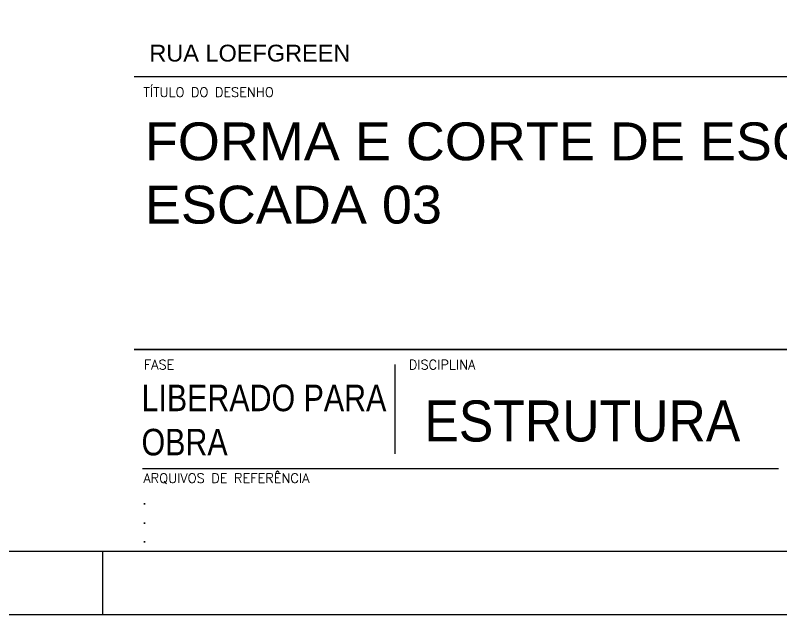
# Model space of a CAD drawing. Header units: millimetres. Extents: x 7530 to 14400, y -7174 to -2969.
# Drawn here: x 13406 to 14012, y -7174 to -6699 of the extents above; entities that cross this region are included whole.
import ezdxf

# ---------------------------------------------------------------- set-up
doc = ezdxf.new("R2010")
doc.units = ezdxf.units.MM
doc.header["$LTSCALE"] = 50
doc.layers.add('CARIMBO', color=7, linetype='Continuous')
doc.layers.add('F-MARGEM', color=1, linetype='Continuous')
doc.styles.add('AR-REF', font='arial.ttf')
doc.styles.add('NFOLHA', font='ARIALN.TTF')
doc.styles.add('STYLE3', font='romans.shx')
doc.styles.add('TITULO DESENHO', font='arial.ttf', dxfattribs={"width": 1.02})

# ---------------------------------------------------------------- blocks, each defined once
blk = doc.blocks.new('A0-1L')
at = {"layer": 'F-MARGEM', "color": 2}
for p, q in [((118.9, 1), (118.9, 0)), ((118.9, 1), (118.9, 0)), ((137.4, 0), (0, 0))]:
    blk.add_line(p, q, dxfattribs=at)
blk.add_lwpolyline([(0, 84.1), (137.4, 84.1), (137.4, 0), (0, 0)], close=True, dxfattribs=at)
at = {"layer": 'F-MARGEM', "color": 7}
blk.add_lwpolyline([(2.5, 83.1), (136.4, 83.1), (136.4, 1), (2.5, 1)], close=True, dxfattribs=at)

msp = doc.modelspace()

# ---------------------------------------------------------------- linework, layer by layer
at = {"layer": 'CARIMBO', "color": 6}
for p, q in [((14137.613, -6747.442), (13500, -6747.442)), ((14350, -6963.635), (13500, -6963.635))]:
    msp.add_line(p, q, dxfattribs=at)
at = {"layer": 'CARIMBO', "color": 94}
msp.add_line((13500, -6963.635), (14350, -6963.635), dxfattribs=at)
at = {"layer": 'CARIMBO', "color": 1}
for p, q in [((13706.527, -7046.078), (13706.527, -6975.318)), ((14010.122, -7057.951), (13506.636, -7057.951))]:
    msp.add_line(p, q, dxfattribs=at)

# ---------------------------------------------------------------- block references
at = {"layer": 'F-MARGEM', "xscale": 50, "yscale": 50, "zscale": 50}
msp.add_blockref('A0-1L', (7530, -7173.635), dxfattribs=at)

# ---------------------------------------------------------------- texts
at = {"layer": 'CARIMBO', "color": 3, "style": 'AR-REF'}
msp.add_text('RUA LOEFGREEN', height=13.31, dxfattribs=at).set_placement((13512.032, -6735.408))
at = {"layer": 'CARIMBO', "color": 2, "style": 'STYLE3'}
for s, p in [('TÍTULO DO DESENHO', (13507.301, -6763.417)), ('FASE', (13507.726, -6979.309)), ('DISCIPLINA', (13717.354, -6979.309)), ('ARQUIVOS DE REFERÊNCIA', (13507.292, -7069.184))]:
    msp.add_text(s, height=7.5, dxfattribs=at).set_placement(p)
at = {"layer": 'CARIMBO', "color": 5}
for s, height, style, width, p in [('FORMA E CORTE DE ESCADA', 30, 'TITULO DESENHO', 1.02, (13508.475, -6813.654)), ('ESCADA 03', 30, 'TITULO DESENHO', 1.02, (13508.475, -6863.778)), ('ESTRUTURA', 32.5, 'NFOLHA', 1.1, (13729.679, -7036.416))]:
    msp.add_text(s, height=height, dxfattribs=dict(at, style=style, width=width)).set_placement(p)
at = {"layer": 'CARIMBO', "color": 5, "insert": (13505.829, -6991.403), "char_height": 21, "attachment_point": 1, "style": 'NFOLHA'}
msp.add_mtext_dynamic_manual_height_columns('LIBERADO PARA OBRA', width=200.69773, gutter_width=1, heights=[0], dxfattribs=at)
at = {"layer": 'CARIMBO', "color": 3, "char_height": 9, "width": 676.52863, "attachment_point": 1, "style": 'AR-REF'}
for insert in [(13506.467, -7077.565), (13506.467, -7092.85), (13506.467, -7107.671)]:
    msp.add_mtext('.', dxfattribs=dict(at, insert=insert))

doc.saveas('drawing.dxf')
